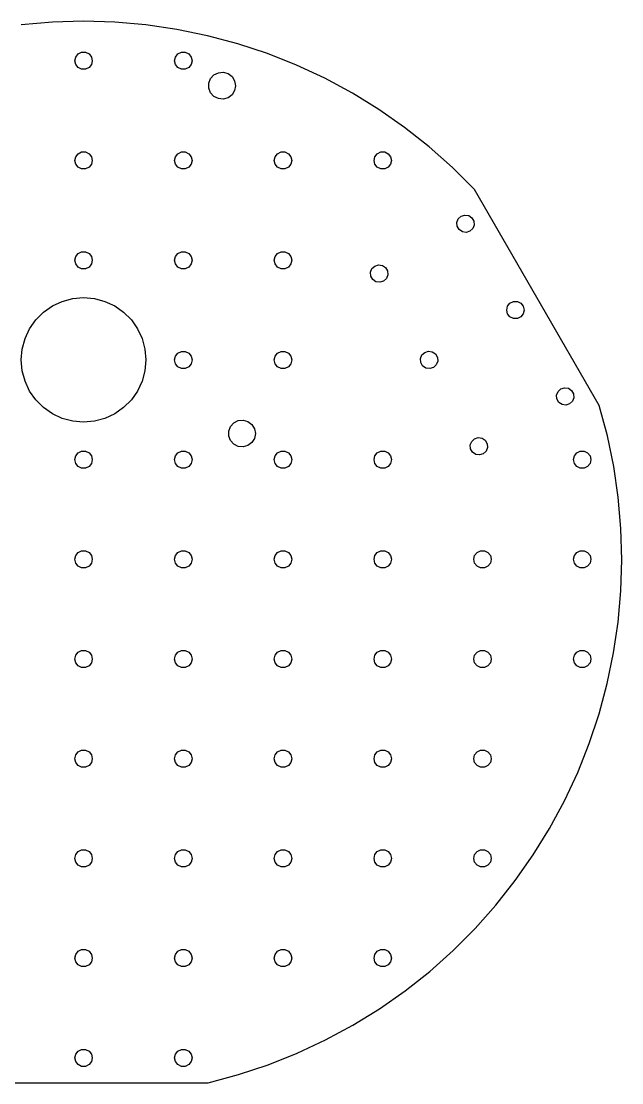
# Model space of a CAD drawing. Header units: metres. Extents: x -108 to 108, y -105 to 108.
# Drawn here: x -12.5 to 107.9, y -105 to 107.9 of the extents above; entities that cross this region are included whole.
import ezdxf

# ---------------------------------------------------------------- set-up
doc = ezdxf.new("R2010")
doc.units = ezdxf.units.M

msp = doc.modelspace()

# ---------------------------------------------------------------- linework, layer by layer
for p, q in [((-6.26792, 107.753), (-12.5147, 107.207)), ((0, 107.935), (-6.26792, 107.753)), ((6.26792, 107.753), (0, 107.935)), ((12.5147, 107.207), (6.26792, 107.753)), ((18.7192, 106.3), (12.5147, 107.207)), ((24.8606, 105.033), (18.7192, 106.3)), ((30.918, 103.412), (24.8606, 105.033)), ((36.8711, 101.442), (30.918, 103.412)), ((-1.75, 100), (-1.5767, 100.759)), ((-1.5767, 100.759), (-1.09111, 101.368)), ((-1.09111, 101.368), (-0.389411, 101.706)), ((-0.389411, 101.706), (0.389411, 101.706)), ((0.389411, 101.706), (1.09111, 101.368)), ((1.09111, 101.368), (1.5767, 100.759)), ((1.5767, 100.759), (1.75, 100)), ((18.25, 100), (18.4233, 100.759)), ((18.4233, 100.759), (18.9089, 101.368)), ((18.9089, 101.368), (19.6106, 101.706)), ((19.6106, 101.706), (20.3894, 101.706)), ((20.3894, 101.706), (21.0911, 101.368)), ((21.0911, 101.368), (21.5767, 100.759)), ((21.5767, 100.759), (21.75, 100)), ((42.6998, 99.1299), (36.8711, 101.442)), ((-1.5767, 99.2407), (-1.75, 100)), ((-1.09111, 98.6318), (-1.5767, 99.2407)), ((-0.389411, 98.2939), (-1.09111, 98.6318)), ((0.389411, 98.2939), (-0.389411, 98.2939)), ((1.09111, 98.6318), (0.389411, 98.2939)), ((1.5767, 99.2407), (1.09111, 98.6318)), ((1.75, 100), (1.5767, 99.2407)), ((18.4233, 99.2407), (18.25, 100)), ((18.9089, 98.6318), (18.4233, 99.2407)), ((19.6106, 98.2939), (18.9089, 98.6318)), ((20.3894, 98.2939), (19.6106, 98.2939)), ((21.0911, 98.6318), (20.3894, 98.2939)), ((21.5767, 99.2407), (21.0911, 98.6318)), ((21.75, 100), (21.5767, 99.2407)), ((48.3843, 96.483), (42.6998, 99.1299)), ((25.122, 95.4961), (25.4804, 96.4214)), ((25.4804, 96.4214), (26.1489, 97.1546)), ((26.1489, 97.1546), (27.0371, 97.5969)), ((27.0371, 97.5969), (28.0251, 97.6885)), ((28.0251, 97.6885), (28.9795, 97.4169)), ((28.9795, 97.4169), (29.7713, 96.819)), ((29.7713, 96.819), (30.2937, 95.9753)), ((30.2937, 95.9753), (30.476, 95)), ((53.9055, 93.5104), (48.3843, 96.483)), ((25.122, 94.5039), (25.122, 95.4961)), ((25.4804, 93.5786), (25.122, 94.5039)), ((30.2937, 94.0247), (29.7713, 93.181)), ((30.476, 95), (30.2937, 94.0247)), ((26.1489, 92.8454), (25.4804, 93.5786)), ((27.0371, 92.4031), (26.1489, 92.8454)), ((28.0251, 92.3115), (27.0371, 92.4031)), ((28.9795, 92.5831), (28.0251, 92.3115)), ((29.7713, 93.181), (28.9795, 92.5831)), ((59.2448, 90.2222), (53.9055, 93.5104)), ((64.3841, 86.6296), (59.2448, 90.2222)), ((69.3062, 82.7445), (64.3841, 86.6296)), ((-1.5767, 80.7593), (-1.09111, 81.3682)), ((-1.09111, 81.3682), (-0.389411, 81.7061)), ((-0.389411, 81.7061), (0.389411, 81.7061)), ((0.389411, 81.7061), (1.09111, 81.3682)), ((1.09111, 81.3682), (1.5767, 80.7593)), ((18.4233, 80.7593), (18.9089, 81.3682)), ((18.9089, 81.3682), (19.6106, 81.7061)), ((19.6106, 81.7061), (20.3894, 81.7061)), ((20.3894, 81.7061), (21.0911, 81.3682)), ((21.0911, 81.3682), (21.5767, 80.7593)), ((38.4233, 80.7593), (38.9089, 81.3682)), ((38.9089, 81.3682), (39.6106, 81.7061)), ((39.6106, 81.7061), (40.3894, 81.7061)), ((40.3894, 81.7061), (41.0911, 81.3682)), ((41.0911, 81.3682), (41.5767, 80.7593)), ((58.4233, 80.7593), (58.9089, 81.3682)), ((58.9089, 81.3682), (59.6106, 81.7061)), ((59.6106, 81.7061), (60.3894, 81.7061)), ((60.3894, 81.7061), (61.0911, 81.3682)), ((61.0911, 81.3682), (61.5767, 80.7593)), ((73.9943, 78.5802), (69.3062, 82.7445)), ((-1.75, 80), (-1.5767, 80.7593)), ((-1.5767, 79.2407), (-1.75, 80)), ((-1.09111, 78.6318), (-1.5767, 79.2407)), ((1.5767, 79.2407), (1.09111, 78.6318)), ((1.5767, 80.7593), (1.75, 80)), ((1.75, 80), (1.5767, 79.2407)), ((18.25, 80), (18.4233, 80.7593)), ((18.4233, 79.2407), (18.25, 80)), ((18.9089, 78.6318), (18.4233, 79.2407)), ((21.5767, 79.2407), (21.0911, 78.6318)), ((21.5767, 80.7593), (21.75, 80)), ((21.75, 80), (21.5767, 79.2407)), ((38.25, 80), (38.4233, 80.7593)), ((38.4233, 79.2407), (38.25, 80)), ((38.9089, 78.6318), (38.4233, 79.2407)), ((41.5767, 79.2407), (41.0911, 78.6318)), ((41.5767, 80.7593), (41.75, 80)), ((41.75, 80), (41.5767, 79.2407)), ((58.25, 80), (58.4233, 80.7593)), ((58.4233, 79.2407), (58.25, 80)), ((58.9089, 78.6318), (58.4233, 79.2407)), ((61.5767, 79.2407), (61.0911, 78.6318)), ((61.5767, 80.7593), (61.75, 80)), ((61.75, 80), (61.5767, 79.2407)), ((-0.389411, 78.2939), (-1.09111, 78.6318)), ((0.389411, 78.2939), (-0.389411, 78.2939)), ((1.09111, 78.6318), (0.389411, 78.2939)), ((19.6106, 78.2939), (18.9089, 78.6318)), ((20.3894, 78.2939), (19.6106, 78.2939)), ((21.0911, 78.6318), (20.3894, 78.2939)), ((39.6106, 78.2939), (38.9089, 78.6318)), ((40.3894, 78.2939), (39.6106, 78.2939)), ((41.0911, 78.6318), (40.3894, 78.2939)), ((59.6106, 78.2939), (58.9089, 78.6318)), ((60.3894, 78.2939), (59.6106, 78.2939)), ((61.0911, 78.6318), (60.3894, 78.2939)), ((78.4327, 74.1506), (73.9943, 78.5802)), ((103.433, 30.8494), (78.4327, 74.1506)), ((74.8721, 67.5813), (75.1566, 68.3063)), ((75.1566, 68.3063), (75.7275, 68.8361)), ((75.7275, 68.8361), (76.4718, 69.0656)), ((76.4718, 69.0656), (77.2419, 68.9495)), ((77.2419, 68.9495), (77.8854, 68.5108)), ((77.8854, 68.5108), (78.2748, 67.8363)), ((74.9303, 66.8047), (74.8721, 67.5813)), ((75.3197, 66.1302), (74.9303, 66.8047)), ((75.9632, 65.6915), (75.3197, 66.1302)), ((78.0485, 66.3347), (77.4775, 65.805)), ((78.333, 67.0597), (78.0485, 66.3347)), ((78.2748, 67.8363), (78.333, 67.0597)), ((76.7333, 65.5754), (75.9632, 65.6915)), ((77.4775, 65.805), (76.7333, 65.5754)), ((-1.75, 60), (-1.5767, 60.7593)), ((-1.5767, 59.2407), (-1.75, 60)), ((-1.5767, 60.7593), (-1.09111, 61.3682)), ((-1.09111, 61.3682), (-0.389411, 61.7061)), ((-0.389411, 61.7061), (0.389411, 61.7061)), ((0.389411, 61.7061), (1.09111, 61.3682)), ((1.09111, 61.3682), (1.5767, 60.7593)), ((1.5767, 60.7593), (1.75, 60)), ((1.75, 60), (1.5767, 59.2407)), ((18.25, 60), (18.4233, 60.7593)), ((18.4233, 59.2407), (18.25, 60)), ((18.4233, 60.7593), (18.9089, 61.3682)), ((18.9089, 61.3682), (19.6106, 61.7061)), ((19.6106, 61.7061), (20.3894, 61.7061)), ((20.3894, 61.7061), (21.0911, 61.3682)), ((21.0911, 61.3682), (21.5767, 60.7593)), ((21.5767, 60.7593), (21.75, 60)), ((21.75, 60), (21.5767, 59.2407)), ((38.25, 60), (38.4233, 60.7593)), ((38.4233, 59.2407), (38.25, 60)), ((38.4233, 60.7593), (38.9089, 61.3682)), ((38.9089, 61.3682), (39.6106, 61.7061)), ((39.6106, 61.7061), (40.3894, 61.7061)), ((40.3894, 61.7061), (41.0911, 61.3682)), ((41.0911, 61.3682), (41.5767, 60.7593)), ((41.5767, 60.7593), (41.75, 60)), ((41.75, 60), (41.5767, 59.2407)), ((-1.09111, 58.6318), (-1.5767, 59.2407)), ((-0.389411, 58.2939), (-1.09111, 58.6318)), ((0.389411, 58.2939), (-0.389411, 58.2939)), ((1.09111, 58.6318), (0.389411, 58.2939)), ((1.5767, 59.2407), (1.09111, 58.6318)), ((18.9089, 58.6318), (18.4233, 59.2407)), ((19.6106, 58.2939), (18.9089, 58.6318)), ((20.3894, 58.2939), (19.6106, 58.2939)), ((21.0911, 58.6318), (20.3894, 58.2939)), ((21.5767, 59.2407), (21.0911, 58.6318)), ((38.9089, 58.6318), (38.4233, 59.2407)), ((39.6106, 58.2939), (38.9089, 58.6318)), ((40.3894, 58.2939), (39.6106, 58.2939)), ((41.0911, 58.6318), (40.3894, 58.2939)), ((41.5767, 59.2407), (41.0911, 58.6318)), ((57.5516, 57.5813), (57.8361, 58.3063)), ((57.6098, 56.8047), (57.5516, 57.5813)), ((57.8361, 58.3063), (58.407, 58.8361)), ((58.407, 58.8361), (59.1513, 59.0656)), ((59.1513, 59.0656), (59.9214, 58.9495)), ((59.9214, 58.9495), (60.5649, 58.5108)), ((60.5649, 58.5108), (60.9543, 57.8363)), ((60.9543, 57.8363), (61.0125, 57.0597)), ((57.9992, 56.1302), (57.6098, 56.8047)), ((58.6427, 55.6915), (57.9992, 56.1302)), ((59.4128, 55.5754), (58.6427, 55.6915)), ((60.157, 55.805), (59.4128, 55.5754)), ((60.728, 56.3347), (60.157, 55.805)), ((61.0125, 57.0597), (60.728, 56.3347)), ((-6.25, 50.8253), (-4.27525, 51.7462)), ((-4.27525, 51.7462), (-2.1706, 52.3101)), ((-2.1706, 52.3101), (0, 52.5)), ((0, 52.5), (2.1706, 52.3101)), ((2.1706, 52.3101), (4.27525, 51.7462)), ((4.27525, 51.7462), (6.25, 50.8253)), ((85.0258, 50.7593), (85.5114, 51.3682)), ((85.5114, 51.3682), (86.2131, 51.7061)), ((86.2131, 51.7061), (86.992, 51.7061)), ((86.992, 51.7061), (87.6936, 51.3682)), ((87.6936, 51.3682), (88.1792, 50.7593)), ((-9.57556, 48.0348), (-8.03485, 49.5756)), ((-8.03485, 49.5756), (-6.25, 50.8253)), ((6.25, 50.8253), (8.03485, 49.5756)), ((8.03485, 49.5756), (9.57556, 48.0348)), ((84.8525, 50), (85.0258, 50.7593)), ((85.0258, 49.2407), (84.8525, 50)), ((85.5114, 48.6318), (85.0258, 49.2407)), ((88.1792, 49.2407), (87.6936, 48.6318)), ((88.1792, 50.7593), (88.3525, 50)), ((88.3525, 50), (88.1792, 49.2407)), ((-10.8253, 46.25), (-9.57556, 48.0348)), ((9.57556, 48.0348), (10.8253, 46.25)), ((86.2131, 48.2939), (85.5114, 48.6318)), ((86.992, 48.2939), (86.2131, 48.2939)), ((87.6936, 48.6318), (86.992, 48.2939)), ((-11.7462, 44.2753), (-10.8253, 46.25)), ((10.8253, 46.25), (11.7462, 44.2753)), ((-12.3101, 42.1706), (-11.7462, 44.2753)), ((11.7462, 44.2753), (12.3101, 42.1706)), ((-12.5, 40), (-12.3101, 42.1706)), ((12.3101, 42.1706), (12.5, 40)), ((18.25, 40), (18.4233, 40.7593)), ((18.4233, 40.7593), (18.9089, 41.3682)), ((18.9089, 41.3682), (19.6106, 41.7061)), ((19.6106, 41.7061), (20.3894, 41.7061)), ((20.3894, 41.7061), (21.0911, 41.3682)), ((21.0911, 41.3682), (21.5767, 40.7593)), ((21.5767, 40.7593), (21.75, 40)), ((38.25, 40), (38.4233, 40.7593)), ((38.4233, 40.7593), (38.9089, 41.3682)), ((38.9089, 41.3682), (39.6106, 41.7061)), ((39.6106, 41.7061), (40.3894, 41.7061)), ((40.3894, 41.7061), (41.0911, 41.3682)), ((41.0911, 41.3682), (41.5767, 40.7593)), ((41.5767, 40.7593), (41.75, 40)), ((67.5516, 40.2608), (67.8361, 40.9858)), ((67.8361, 40.9858), (68.407, 41.5155)), ((68.407, 41.5155), (69.1513, 41.7451)), ((69.1513, 41.7451), (69.9214, 41.629)), ((69.9214, 41.629), (70.5649, 41.1903)), ((70.5649, 41.1903), (70.9543, 40.5158)), ((70.9543, 40.5158), (71.0125, 39.7392)), ((-12.3101, 37.8294), (-12.5, 40)), ((12.5, 40), (12.3101, 37.8294)), ((18.4233, 39.2407), (18.25, 40)), ((18.9089, 38.6318), (18.4233, 39.2407)), ((19.6106, 38.2939), (18.9089, 38.6318)), ((21.0911, 38.6318), (20.3894, 38.2939)), ((21.5767, 39.2407), (21.0911, 38.6318)), ((21.75, 40), (21.5767, 39.2407)), ((38.4233, 39.2407), (38.25, 40)), ((38.9089, 38.6318), (38.4233, 39.2407)), ((39.6106, 38.2939), (38.9089, 38.6318)), ((41.0911, 38.6318), (40.3894, 38.2939)), ((41.5767, 39.2407), (41.0911, 38.6318)), ((41.75, 40), (41.5767, 39.2407)), ((67.6098, 39.4842), (67.5516, 40.2608)), ((67.9992, 38.8097), (67.6098, 39.4842)), ((68.6427, 38.371), (67.9992, 38.8097)), ((69.4128, 38.2549), (68.6427, 38.371)), ((70.157, 38.4845), (69.4128, 38.2549)), ((70.728, 39.0142), (70.157, 38.4845)), ((71.0125, 39.7392), (70.728, 39.0142)), ((-11.7462, 35.7247), (-12.3101, 37.8294)), ((12.3101, 37.8294), (11.7462, 35.7247)), ((20.3894, 38.2939), (19.6106, 38.2939)), ((40.3894, 38.2939), (39.6106, 38.2939)), ((-10.8253, 33.75), (-11.7462, 35.7247)), ((11.7462, 35.7247), (10.8253, 33.75)), ((95.1566, 33.6653), (95.7275, 34.195)), ((95.7275, 34.195), (96.4718, 34.4246)), ((96.4718, 34.4246), (97.2419, 34.3085)), ((97.2419, 34.3085), (97.8854, 33.8698)), ((-9.57556, 31.9652), (-10.8253, 33.75)), ((-8.03485, 30.4244), (-9.57556, 31.9652)), ((9.57556, 31.9652), (8.03485, 30.4244)), ((10.8253, 33.75), (9.57556, 31.9652)), ((94.8721, 32.9403), (95.1566, 33.6653)), ((94.9303, 32.1637), (94.8721, 32.9403)), ((95.3197, 31.4892), (94.9303, 32.1637)), ((97.8854, 33.8698), (98.2748, 33.1953)), ((98.333, 32.4187), (98.0485, 31.6937)), ((98.2748, 33.1953), (98.333, 32.4187)), ((-6.25, 29.1747), (-8.03485, 30.4244)), ((8.03485, 30.4244), (6.25, 29.1747)), ((95.9632, 31.0505), (95.3197, 31.4892)), ((96.7333, 30.9344), (95.9632, 31.0505)), ((97.4775, 31.1639), (96.7333, 30.9344)), ((98.0485, 31.6937), (97.4775, 31.1639)), ((105.05, 24.7908), (103.433, 30.8494)), ((-4.27525, 28.2538), (-6.25, 29.1747)), ((-2.1706, 27.6899), (-4.27525, 28.2538)), ((0, 27.5), (-2.1706, 27.6899)), ((2.1706, 27.6899), (0, 27.5)), ((4.27525, 28.2538), (2.1706, 27.6899)), ((6.25, 29.1747), (4.27525, 28.2538)), ((30.1229, 27.3796), (31.0111, 27.8219)), ((31.0111, 27.8219), (31.9991, 27.9135)), ((31.9991, 27.9135), (32.9535, 27.6419)), ((29.096, 25.7211), (29.4544, 26.6464)), ((29.096, 24.7289), (29.096, 25.7211)), ((29.4544, 26.6464), (30.1229, 27.3796)), ((32.9535, 27.6419), (33.7453, 27.044)), ((33.7453, 27.044), (34.2677, 26.2004)), ((34.2677, 26.2004), (34.45, 25.225)), ((29.4544, 23.8036), (29.096, 24.7289)), ((30.1229, 23.0704), (29.4544, 23.8036)), ((34.2677, 24.2496), (33.7453, 23.406)), ((34.45, 25.225), (34.2677, 24.2496)), ((77.5516, 22.9403), (77.8361, 23.6653)), ((77.8361, 23.6653), (78.407, 24.195)), ((78.407, 24.195), (79.1513, 24.4246)), ((79.1513, 24.4246), (79.9214, 24.3085)), ((79.9214, 24.3085), (80.5649, 23.8698)), ((80.5649, 23.8698), (80.9543, 23.1953)), ((106.312, 18.6487), (105.05, 24.7908)), ((-1.5767, 20.7593), (-1.09111, 21.3682)), ((-1.09111, 21.3682), (-0.389411, 21.7061)), ((-0.389411, 21.7061), (0.389411, 21.7061)), ((0.389411, 21.7061), (1.09111, 21.3682)), ((1.09111, 21.3682), (1.5767, 20.7593)), ((18.4233, 20.7593), (18.9089, 21.3682)), ((18.9089, 21.3682), (19.6106, 21.7061)), ((19.6106, 21.7061), (20.3894, 21.7061)), ((20.3894, 21.7061), (21.0911, 21.3682)), ((21.0911, 21.3682), (21.5767, 20.7593)), ((31.0111, 22.6281), (30.1229, 23.0704)), ((31.9991, 22.5365), (31.0111, 22.6281)), ((32.9535, 22.8081), (31.9991, 22.5365)), ((33.7453, 23.406), (32.9535, 22.8081)), ((38.4233, 20.7593), (38.9089, 21.3682)), ((38.9089, 21.3682), (39.6106, 21.7061)), ((39.6106, 21.7061), (40.3894, 21.7061)), ((40.3894, 21.7061), (41.0911, 21.3682)), ((41.0911, 21.3682), (41.5767, 20.7593)), ((58.4233, 20.7593), (58.9089, 21.3682)), ((58.9089, 21.3682), (59.6106, 21.7061)), ((59.6106, 21.7061), (60.3894, 21.7061)), ((60.3894, 21.7061), (61.0911, 21.3682)), ((61.0911, 21.3682), (61.5767, 20.7593)), ((77.6098, 22.1637), (77.5516, 22.9403)), ((77.9992, 21.4892), (77.6098, 22.1637)), ((78.6427, 21.0505), (77.9992, 21.4892)), ((80.728, 21.6937), (80.157, 21.1639)), ((81.0125, 22.4187), (80.728, 21.6937)), ((80.9543, 23.1953), (81.0125, 22.4187)), ((98.4233, 20.7593), (98.9089, 21.3682)), ((98.9089, 21.3682), (99.6106, 21.7061)), ((99.6106, 21.7061), (100.389, 21.7061)), ((100.389, 21.7061), (101.091, 21.3682)), ((101.091, 21.3682), (101.577, 20.7593)), ((-1.75, 20), (-1.5767, 20.7593)), ((-1.5767, 19.2407), (-1.75, 20)), ((-1.09111, 18.6318), (-1.5767, 19.2407)), ((1.5767, 19.2407), (1.09111, 18.6318)), ((1.5767, 20.7593), (1.75, 20)), ((1.75, 20), (1.5767, 19.2407)), ((18.25, 20), (18.4233, 20.7593)), ((18.4233, 19.2407), (18.25, 20)), ((18.9089, 18.6318), (18.4233, 19.2407)), ((21.5767, 19.2407), (21.0911, 18.6318)), ((21.5767, 20.7593), (21.75, 20)), ((21.75, 20), (21.5767, 19.2407)), ((38.25, 20), (38.4233, 20.7593)), ((38.4233, 19.2407), (38.25, 20)), ((38.9089, 18.6318), (38.4233, 19.2407)), ((41.5767, 19.2407), (41.0911, 18.6318)), ((41.5767, 20.7593), (41.75, 20)), ((41.75, 20), (41.5767, 19.2407)), ((58.25, 20), (58.4233, 20.7593)), ((58.4233, 19.2407), (58.25, 20)), ((58.9089, 18.6318), (58.4233, 19.2407)), ((61.5767, 19.2407), (61.0911, 18.6318)), ((61.5767, 20.7593), (61.75, 20)), ((61.75, 20), (61.5767, 19.2407)), ((79.4128, 20.9344), (78.6427, 21.0505)), ((80.157, 21.1639), (79.4128, 20.9344)), ((98.25, 20), (98.4233, 20.7593)), ((98.4233, 19.2407), (98.25, 20)), ((98.9089, 18.6318), (98.4233, 19.2407)), ((101.577, 19.2407), (101.091, 18.6318)), ((101.577, 20.7593), (101.75, 20)), ((101.75, 20), (101.577, 19.2407)), ((-0.389411, 18.2939), (-1.09111, 18.6318)), ((0.389411, 18.2939), (-0.389411, 18.2939)), ((1.09111, 18.6318), (0.389411, 18.2939)), ((19.6106, 18.2939), (18.9089, 18.6318)), ((20.3894, 18.2939), (19.6106, 18.2939)), ((21.0911, 18.6318), (20.3894, 18.2939)), ((39.6106, 18.2939), (38.9089, 18.6318)), ((40.3894, 18.2939), (39.6106, 18.2939)), ((41.0911, 18.6318), (40.3894, 18.2939)), ((59.6106, 18.2939), (58.9089, 18.6318)), ((60.3894, 18.2939), (59.6106, 18.2939)), ((61.0911, 18.6318), (60.3894, 18.2939)), ((99.6106, 18.2939), (98.9089, 18.6318)), ((100.389, 18.2939), (99.6106, 18.2939)), ((101.091, 18.6318), (100.389, 18.2939)), ((107.215, 12.4435), (106.312, 18.6487)), ((107.757, 6.19639), (107.215, 12.4435)), ((107.935, -0.07165), (107.757, 6.19639)), ((-1.75, 0), (-1.5767, 0.759296)), ((-1.5767, -0.759296), (-1.75, 0)), ((-1.5767, 0.759296), (-1.09111, 1.36821)), ((-1.09111, 1.36821), (-0.389411, 1.70612)), ((-0.389411, 1.70612), (0.389411, 1.70612)), ((0.389411, 1.70612), (1.09111, 1.36821)), ((1.09111, 1.36821), (1.5767, 0.759296)), ((1.5767, 0.759296), (1.75, 0)), ((1.75, 0), (1.5767, -0.759296)), ((18.25, 0), (18.4233, 0.759296)), ((18.4233, -0.759296), (18.25, 0)), ((18.4233, 0.759296), (18.9089, 1.36821)), ((18.9089, 1.36821), (19.6106, 1.70612)), ((19.6106, 1.70612), (20.3894, 1.70612)), ((20.3894, 1.70612), (21.0911, 1.36821)), ((21.0911, 1.36821), (21.5767, 0.759296)), ((21.5767, 0.759296), (21.75, 0)), ((21.75, 0), (21.5767, -0.759296)), ((38.25, 0), (38.4233, 0.759296)), ((38.4233, -0.759296), (38.25, 0)), ((38.4233, 0.759296), (38.9089, 1.36821)), ((38.9089, 1.36821), (39.6106, 1.70612)), ((39.6106, 1.70612), (40.3894, 1.70612)), ((40.3894, 1.70612), (41.0911, 1.36821)), ((41.0911, 1.36821), (41.5767, 0.759296)), ((41.5767, 0.759296), (41.75, 0)), ((41.75, 0), (41.5767, -0.759296)), ((58.25, 0), (58.4233, 0.759296)), ((58.4233, -0.759296), (58.25, 0)), ((58.4233, 0.759296), (58.9089, 1.36821)), ((58.9089, 1.36821), (59.6106, 1.70612)), ((59.6106, 1.70612), (60.3894, 1.70612)), ((60.3894, 1.70612), (61.0911, 1.36821)), ((61.0911, 1.36821), (61.5767, 0.759296)), ((61.5767, 0.759296), (61.75, 0)), ((61.75, 0), (61.5767, -0.759296)), ((78.25, 0), (78.4233, 0.759296)), ((78.4233, -0.759296), (78.25, 0)), ((78.4233, 0.759296), (78.9089, 1.36821)), ((78.9089, 1.36821), (79.6106, 1.70612)), ((79.6106, 1.70612), (80.3894, 1.70612)), ((80.3894, 1.70612), (81.0911, 1.36821)), ((81.0911, 1.36821), (81.5767, 0.759296)), ((81.5767, 0.759296), (81.75, 0)), ((81.75, 0), (81.5767, -0.759296)), ((98.25, 0), (98.4233, 0.759296)), ((98.4233, -0.759296), (98.25, 0)), ((98.4233, 0.759296), (98.9089, 1.36821)), ((98.9089, 1.36821), (99.6106, 1.70612)), ((99.6106, 1.70612), (100.389, 1.70612)), ((100.389, 1.70612), (101.091, 1.36821)), ((101.091, 1.36821), (101.577, 0.759296)), ((101.577, 0.759296), (101.75, 0)), ((101.75, 0), (101.577, -0.759296)), ((-1.09111, -1.36821), (-1.5767, -0.759296)), ((-0.389411, -1.70612), (-1.09111, -1.36821)), ((0.389411, -1.70612), (-0.389411, -1.70612)), ((1.09111, -1.36821), (0.389411, -1.70612)), ((1.5767, -0.759296), (1.09111, -1.36821)), ((18.9089, -1.36821), (18.4233, -0.759296)), ((19.6106, -1.70612), (18.9089, -1.36821)), ((20.3894, -1.70612), (19.6106, -1.70612)), ((21.0911, -1.36821), (20.3894, -1.70612)), ((21.5767, -0.759296), (21.0911, -1.36821)), ((38.9089, -1.36821), (38.4233, -0.759296)), ((39.6106, -1.70612), (38.9089, -1.36821)), ((40.3894, -1.70612), (39.6106, -1.70612)), ((41.0911, -1.36821), (40.3894, -1.70612)), ((41.5767, -0.759296), (41.0911, -1.36821)), ((58.9089, -1.36821), (58.4233, -0.759296)), ((59.6106, -1.70612), (58.9089, -1.36821)), ((60.3894, -1.70612), (59.6106, -1.70612)), ((61.0911, -1.36821), (60.3894, -1.70612)), ((61.5767, -0.759296), (61.0911, -1.36821)), ((78.9089, -1.36821), (78.4233, -0.759296)), ((79.6106, -1.70612), (78.9089, -1.36821)), ((80.3894, -1.70612), (79.6106, -1.70612)), ((81.0911, -1.36821), (80.3894, -1.70612)), ((81.5767, -0.759296), (81.0911, -1.36821)), ((98.9089, -1.36821), (98.4233, -0.759296)), ((99.6106, -1.70612), (98.9089, -1.36821)), ((100.389, -1.70612), (99.6106, -1.70612)), ((101.091, -1.36821), (100.389, -1.70612)), ((101.577, -0.759296), (101.091, -1.36821)), ((107.749, -6.33945), (107.935, -0.07165)), ((107.199, -12.5859), (107.749, -6.33945)), ((106.287, -18.7898), (107.199, -12.5859)), ((-1.5767, -19.2407), (-1.09111, -18.6318)), ((-1.09111, -18.6318), (-0.389411, -18.2939)), ((-0.389411, -18.2939), (0.389411, -18.2939)), ((0.389411, -18.2939), (1.09111, -18.6318)), ((1.09111, -18.6318), (1.5767, -19.2407)), ((18.4233, -19.2407), (18.9089, -18.6318)), ((18.9089, -18.6318), (19.6106, -18.2939)), ((19.6106, -18.2939), (20.3894, -18.2939)), ((20.3894, -18.2939), (21.0911, -18.6318)), ((21.0911, -18.6318), (21.5767, -19.2407)), ((38.4233, -19.2407), (38.9089, -18.6318)), ((38.9089, -18.6318), (39.6106, -18.2939)), ((39.6106, -18.2939), (40.3894, -18.2939)), ((40.3894, -18.2939), (41.0911, -18.6318)), ((41.0911, -18.6318), (41.5767, -19.2407)), ((58.4233, -19.2407), (58.9089, -18.6318)), ((58.9089, -18.6318), (59.6106, -18.2939)), ((59.6106, -18.2939), (60.3894, -18.2939)), ((60.3894, -18.2939), (61.0911, -18.6318)), ((61.0911, -18.6318), (61.5767, -19.2407)), ((78.4233, -19.2407), (78.9089, -18.6318)), ((78.9089, -18.6318), (79.6106, -18.2939)), ((79.6106, -18.2939), (80.3894, -18.2939)), ((80.3894, -18.2939), (81.0911, -18.6318)), ((81.0911, -18.6318), (81.5767, -19.2407)), ((98.4233, -19.2407), (98.9089, -18.6318)), ((98.9089, -18.6318), (99.6106, -18.2939)), ((99.6106, -18.2939), (100.389, -18.2939)), ((100.389, -18.2939), (101.091, -18.6318)), ((101.091, -18.6318), (101.577, -19.2407)), ((105.017, -24.9303), (106.287, -18.7898)), ((-1.75, -20), (-1.5767, -19.2407)), ((-1.5767, -20.7593), (-1.75, -20)), ((-1.09111, -21.3682), (-1.5767, -20.7593)), ((1.5767, -20.7593), (1.09111, -21.3682)), ((1.5767, -19.2407), (1.75, -20)), ((1.75, -20), (1.5767, -20.7593)), ((18.25, -20), (18.4233, -19.2407)), ((18.4233, -20.7593), (18.25, -20)), ((18.9089, -21.3682), (18.4233, -20.7593)), ((21.5767, -20.7593), (21.0911, -21.3682)), ((21.5767, -19.2407), (21.75, -20)), ((21.75, -20), (21.5767, -20.7593)), ((38.25, -20), (38.4233, -19.2407)), ((38.4233, -20.7593), (38.25, -20)), ((38.9089, -21.3682), (38.4233, -20.7593)), ((41.5767, -20.7593), (41.0911, -21.3682)), ((41.5767, -19.2407), (41.75, -20)), ((41.75, -20), (41.5767, -20.7593)), ((58.25, -20), (58.4233, -19.2407)), ((58.4233, -20.7593), (58.25, -20)), ((58.9089, -21.3682), (58.4233, -20.7593)), ((61.5767, -20.7593), (61.0911, -21.3682)), ((61.5767, -19.2407), (61.75, -20)), ((61.75, -20), (61.5767, -20.7593)), ((78.25, -20), (78.4233, -19.2407)), ((78.4233, -20.7593), (78.25, -20)), ((78.9089, -21.3682), (78.4233, -20.7593)), ((81.5767, -20.7593), (81.0911, -21.3682)), ((81.5767, -19.2407), (81.75, -20)), ((81.75, -20), (81.5767, -20.7593)), ((98.25, -20), (98.4233, -19.2407)), ((98.4233, -20.7593), (98.25, -20)), ((98.9089, -21.3682), (98.4233, -20.7593)), ((101.577, -20.7593), (101.091, -21.3682)), ((101.577, -19.2407), (101.75, -20)), ((101.75, -20), (101.577, -20.7593)), ((-0.389411, -21.7061), (-1.09111, -21.3682)), ((0.389411, -21.7061), (-0.389411, -21.7061)), ((1.09111, -21.3682), (0.389411, -21.7061)), ((19.6106, -21.7061), (18.9089, -21.3682)), ((20.3894, -21.7061), (19.6106, -21.7061)), ((21.0911, -21.3682), (20.3894, -21.7061)), ((39.6106, -21.7061), (38.9089, -21.3682)), ((40.3894, -21.7061), (39.6106, -21.7061)), ((41.0911, -21.3682), (40.3894, -21.7061)), ((59.6106, -21.7061), (58.9089, -21.3682)), ((60.3894, -21.7061), (59.6106, -21.7061)), ((61.0911, -21.3682), (60.3894, -21.7061)), ((79.6106, -21.7061), (78.9089, -21.3682)), ((80.3894, -21.7061), (79.6106, -21.7061)), ((81.0911, -21.3682), (80.3894, -21.7061)), ((99.6106, -21.7061), (98.9089, -21.3682)), ((100.389, -21.7061), (99.6106, -21.7061)), ((101.091, -21.3682), (100.389, -21.7061)), ((103.392, -30.9867), (105.017, -24.9303)), ((101.418, -36.9384), (103.392, -30.9867)), ((-1.09111, -38.6318), (-0.389411, -38.2939)), ((-0.389411, -38.2939), (0.389411, -38.2939)), ((0.389411, -38.2939), (1.09111, -38.6318)), ((18.9089, -38.6318), (19.6106, -38.2939)), ((19.6106, -38.2939), (20.3894, -38.2939)), ((20.3894, -38.2939), (21.0911, -38.6318)), ((38.9089, -38.6318), (39.6106, -38.2939)), ((39.6106, -38.2939), (40.3894, -38.2939)), ((40.3894, -38.2939), (41.0911, -38.6318)), ((58.9089, -38.6318), (59.6106, -38.2939)), ((59.6106, -38.2939), (60.3894, -38.2939)), ((60.3894, -38.2939), (61.0911, -38.6318)), ((78.9089, -38.6318), (79.6106, -38.2939)), ((79.6106, -38.2939), (80.3894, -38.2939)), ((80.3894, -38.2939), (81.0911, -38.6318)), ((99.1015, -42.7656), (101.418, -36.9384)), ((-1.75, -40), (-1.5767, -39.2407)), ((-1.5767, -40.7593), (-1.75, -40)), ((-1.5767, -39.2407), (-1.09111, -38.6318)), ((1.09111, -38.6318), (1.5767, -39.2407)), ((1.5767, -39.2407), (1.75, -40)), ((1.75, -40), (1.5767, -40.7593)), ((18.25, -40), (18.4233, -39.2407)), ((18.4233, -40.7593), (18.25, -40)), ((18.4233, -39.2407), (18.9089, -38.6318)), ((21.0911, -38.6318), (21.5767, -39.2407)), ((21.5767, -39.2407), (21.75, -40)), ((21.75, -40), (21.5767, -40.7593)), ((38.25, -40), (38.4233, -39.2407)), ((38.4233, -40.7593), (38.25, -40)), ((38.4233, -39.2407), (38.9089, -38.6318)), ((41.0911, -38.6318), (41.5767, -39.2407)), ((41.5767, -39.2407), (41.75, -40)), ((41.75, -40), (41.5767, -40.7593)), ((58.25, -40), (58.4233, -39.2407)), ((58.4233, -40.7593), (58.25, -40)), ((58.4233, -39.2407), (58.9089, -38.6318)), ((61.0911, -38.6318), (61.5767, -39.2407)), ((61.5767, -39.2407), (61.75, -40)), ((61.75, -40), (61.5767, -40.7593)), ((78.25, -40), (78.4233, -39.2407)), ((78.4233, -40.7593), (78.25, -40)), ((78.4233, -39.2407), (78.9089, -38.6318)), ((81.0911, -38.6318), (81.5767, -39.2407)), ((81.5767, -39.2407), (81.75, -40)), ((81.75, -40), (81.5767, -40.7593)), ((-1.09111, -41.3682), (-1.5767, -40.7593)), ((-0.389411, -41.7061), (-1.09111, -41.3682)), ((0.389411, -41.7061), (-0.389411, -41.7061)), ((1.09111, -41.3682), (0.389411, -41.7061)), ((1.5767, -40.7593), (1.09111, -41.3682)), ((18.9089, -41.3682), (18.4233, -40.7593)), ((19.6106, -41.7061), (18.9089, -41.3682)), ((20.3894, -41.7061), (19.6106, -41.7061)), ((21.0911, -41.3682), (20.3894, -41.7061)), ((21.5767, -40.7593), (21.0911, -41.3682)), ((38.9089, -41.3682), (38.4233, -40.7593)), ((39.6106, -41.7061), (38.9089, -41.3682)), ((40.3894, -41.7061), (39.6106, -41.7061)), ((41.0911, -41.3682), (40.3894, -41.7061)), ((41.5767, -40.7593), (41.0911, -41.3682)), ((58.9089, -41.3682), (58.4233, -40.7593)), ((59.6106, -41.7061), (58.9089, -41.3682)), ((60.3894, -41.7061), (59.6106, -41.7061)), ((61.0911, -41.3682), (60.3894, -41.7061)), ((61.5767, -40.7593), (61.0911, -41.3682)), ((78.9089, -41.3682), (78.4233, -40.7593)), ((79.6106, -41.7061), (78.9089, -41.3682)), ((80.3894, -41.7061), (79.6106, -41.7061)), ((81.0911, -41.3682), (80.3894, -41.7061)), ((81.5767, -40.7593), (81.0911, -41.3682)), ((96.4508, -48.4483), (99.1015, -42.7656)), ((93.4746, -53.9676), (96.4508, -48.4483)), ((90.1829, -59.3047), (93.4746, -53.9676)), ((-1.75, -60), (-1.5767, -59.2407)), ((-1.5767, -59.2407), (-1.09111, -58.6318)), ((-1.09111, -58.6318), (-0.389411, -58.2939)), ((-0.389411, -58.2939), (0.389411, -58.2939)), ((0.389411, -58.2939), (1.09111, -58.6318)), ((1.09111, -58.6318), (1.5767, -59.2407)), ((1.5767, -59.2407), (1.75, -60)), ((18.25, -60), (18.4233, -59.2407)), ((18.4233, -59.2407), (18.9089, -58.6318)), ((18.9089, -58.6318), (19.6106, -58.2939)), ((19.6106, -58.2939), (20.3894, -58.2939)), ((20.3894, -58.2939), (21.0911, -58.6318)), ((21.0911, -58.6318), (21.5767, -59.2407)), ((21.5767, -59.2407), (21.75, -60)), ((38.25, -60), (38.4233, -59.2407)), ((38.4233, -59.2407), (38.9089, -58.6318)), ((38.9089, -58.6318), (39.6106, -58.2939)), ((39.6106, -58.2939), (40.3894, -58.2939)), ((40.3894, -58.2939), (41.0911, -58.6318)), ((41.0911, -58.6318), (41.5767, -59.2407)), ((41.5767, -59.2407), (41.75, -60)), ((58.25, -60), (58.4233, -59.2407)), ((58.4233, -59.2407), (58.9089, -58.6318)), ((58.9089, -58.6318), (59.6106, -58.2939)), ((59.6106, -58.2939), (60.3894, -58.2939)), ((60.3894, -58.2939), (61.0911, -58.6318)), ((61.0911, -58.6318), (61.5767, -59.2407)), ((61.5767, -59.2407), (61.75, -60)), ((78.25, -60), (78.4233, -59.2407)), ((78.4233, -59.2407), (78.9089, -58.6318)), ((78.9089, -58.6318), (79.6106, -58.2939)), ((79.6106, -58.2939), (80.3894, -58.2939)), ((80.3894, -58.2939), (81.0911, -58.6318)), ((81.0911, -58.6318), (81.5767, -59.2407)), ((81.5767, -59.2407), (81.75, -60)), ((86.5868, -64.4416), (90.1829, -59.3047)), ((-1.5767, -60.7593), (-1.75, -60)), ((-1.09111, -61.3682), (-1.5767, -60.7593)), ((-0.389411, -61.7061), (-1.09111, -61.3682)), ((0.389411, -61.7061), (-0.389411, -61.7061)), ((1.09111, -61.3682), (0.389411, -61.7061)), ((1.5767, -60.7593), (1.09111, -61.3682)), ((1.75, -60), (1.5767, -60.7593)), ((18.4233, -60.7593), (18.25, -60)), ((18.9089, -61.3682), (18.4233, -60.7593)), ((19.6106, -61.7061), (18.9089, -61.3682)), ((20.3894, -61.7061), (19.6106, -61.7061)), ((21.0911, -61.3682), (20.3894, -61.7061)), ((21.5767, -60.7593), (21.0911, -61.3682)), ((21.75, -60), (21.5767, -60.7593)), ((38.4233, -60.7593), (38.25, -60)), ((38.9089, -61.3682), (38.4233, -60.7593)), ((39.6106, -61.7061), (38.9089, -61.3682)), ((40.3894, -61.7061), (39.6106, -61.7061)), ((41.0911, -61.3682), (40.3894, -61.7061)), ((41.5767, -60.7593), (41.0911, -61.3682)), ((41.75, -60), (41.5767, -60.7593)), ((58.4233, -60.7593), (58.25, -60)), ((58.9089, -61.3682), (58.4233, -60.7593)), ((59.6106, -61.7061), (58.9089, -61.3682)), ((60.3894, -61.7061), (59.6106, -61.7061)), ((61.0911, -61.3682), (60.3894, -61.7061)), ((61.5767, -60.7593), (61.0911, -61.3682)), ((61.75, -60), (61.5767, -60.7593)), ((78.4233, -60.7593), (78.25, -60)), ((78.9089, -61.3682), (78.4233, -60.7593)), ((79.6106, -61.7061), (78.9089, -61.3682)), ((80.3894, -61.7061), (79.6106, -61.7061)), ((81.0911, -61.3682), (80.3894, -61.7061)), ((81.5767, -60.7593), (81.0911, -61.3682)), ((81.75, -60), (81.5767, -60.7593)), ((82.6985, -69.3611), (86.5868, -64.4416)), ((78.531, -74.0464), (82.6985, -69.3611)), ((74.0986, -78.4819), (78.531, -74.0464)), ((-1.5767, -79.2407), (-1.09111, -78.6318)), ((-1.09111, -78.6318), (-0.389411, -78.2939)), ((-0.389411, -78.2939), (0.389411, -78.2939)), ((0.389411, -78.2939), (1.09111, -78.6318)), ((1.09111, -78.6318), (1.5767, -79.2407)), ((18.4233, -79.2407), (18.9089, -78.6318)), ((18.9089, -78.6318), (19.6106, -78.2939)), ((19.6106, -78.2939), (20.3894, -78.2939)), ((20.3894, -78.2939), (21.0911, -78.6318)), ((21.0911, -78.6318), (21.5767, -79.2407)), ((38.4233, -79.2407), (38.9089, -78.6318)), ((38.9089, -78.6318), (39.6106, -78.2939)), ((39.6106, -78.2939), (40.3894, -78.2939)), ((40.3894, -78.2939), (41.0911, -78.6318)), ((41.0911, -78.6318), (41.5767, -79.2407)), ((58.4233, -79.2407), (58.9089, -78.6318)), ((58.9089, -78.6318), (59.6106, -78.2939)), ((59.6106, -78.2939), (60.3894, -78.2939)), ((60.3894, -78.2939), (61.0911, -78.6318)), ((61.0911, -78.6318), (61.5767, -79.2407)), ((69.416, -82.6524), (74.0986, -78.4819)), ((-1.75, -80), (-1.5767, -79.2407)), ((-1.5767, -80.7593), (-1.75, -80)), ((-1.09111, -81.3682), (-1.5767, -80.7593)), ((1.5767, -80.7593), (1.09111, -81.3682)), ((1.5767, -79.2407), (1.75, -80)), ((1.75, -80), (1.5767, -80.7593)), ((18.25, -80), (18.4233, -79.2407)), ((18.4233, -80.7593), (18.25, -80)), ((18.9089, -81.3682), (18.4233, -80.7593)), ((21.5767, -80.7593), (21.0911, -81.3682)), ((21.5767, -79.2407), (21.75, -80)), ((21.75, -80), (21.5767, -80.7593)), ((38.25, -80), (38.4233, -79.2407)), ((38.4233, -80.7593), (38.25, -80)), ((38.9089, -81.3682), (38.4233, -80.7593)), ((41.5767, -80.7593), (41.0911, -81.3682)), ((41.5767, -79.2407), (41.75, -80)), ((41.75, -80), (41.5767, -80.7593)), ((58.25, -80), (58.4233, -79.2407)), ((58.4233, -80.7593), (58.25, -80)), ((58.9089, -81.3682), (58.4233, -80.7593)), ((61.5767, -80.7593), (61.0911, -81.3682)), ((61.5767, -79.2407), (61.75, -80)), ((61.75, -80), (61.5767, -80.7593)), ((-0.389411, -81.7061), (-1.09111, -81.3682)), ((0.389411, -81.7061), (-0.389411, -81.7061)), ((1.09111, -81.3682), (0.389411, -81.7061)), ((19.6106, -81.7061), (18.9089, -81.3682)), ((20.3894, -81.7061), (19.6106, -81.7061)), ((21.0911, -81.3682), (20.3894, -81.7061)), ((39.6106, -81.7061), (38.9089, -81.3682)), ((40.3894, -81.7061), (39.6106, -81.7061)), ((41.0911, -81.3682), (40.3894, -81.7061)), ((59.6106, -81.7061), (58.9089, -81.3682)), ((60.3894, -81.7061), (59.6106, -81.7061)), ((61.0911, -81.3682), (60.3894, -81.7061)), ((64.4991, -86.544), (69.416, -82.6524)), ((59.3645, -90.1435), (64.4991, -86.544)), ((54.0296, -93.4388), (59.3645, -90.1435)), ((48.5123, -96.4186), (54.0296, -93.4388)), ((42.8313, -99.0731), (48.5123, -96.4186)), ((-1.75, -100), (-1.5767, -99.2407)), ((-1.5767, -100.759), (-1.75, -100)), ((-1.5767, -99.2407), (-1.09111, -98.6318)), ((-1.09111, -98.6318), (-0.389411, -98.2939)), ((-0.389411, -98.2939), (0.389411, -98.2939)), ((0.389411, -98.2939), (1.09111, -98.6318)), ((1.09111, -98.6318), (1.5767, -99.2407)), ((1.5767, -99.2407), (1.75, -100)), ((1.75, -100), (1.5767, -100.759)), ((18.25, -100), (18.4233, -99.2407)), ((18.4233, -100.759), (18.25, -100)), ((18.4233, -99.2407), (18.9089, -98.6318)), ((18.9089, -98.6318), (19.6106, -98.2939)), ((19.6106, -98.2939), (20.3894, -98.2939)), ((20.3894, -98.2939), (21.0911, -98.6318)), ((21.0911, -98.6318), (21.5767, -99.2407)), ((21.5767, -99.2407), (21.75, -100)), ((21.75, -100), (21.5767, -100.759)), ((37.0058, -101.393), (42.8313, -99.0731)), ((-1.09111, -101.368), (-1.5767, -100.759)), ((-0.389411, -101.706), (-1.09111, -101.368)), ((0.389411, -101.706), (-0.389411, -101.706)), ((1.09111, -101.368), (0.389411, -101.706)), ((1.5767, -100.759), (1.09111, -101.368)), ((18.9089, -101.368), (18.4233, -100.759)), ((19.6106, -101.706), (18.9089, -101.368)), ((20.3894, -101.706), (19.6106, -101.706)), ((21.0911, -101.368), (20.3894, -101.706)), ((21.5767, -100.759), (21.0911, -101.368)), ((31.0553, -103.371), (37.0058, -101.393)), ((25, -105), (31.0553, -103.371)), ((-25, -105), (25, -105))]:
    msp.add_line(p, q)

doc.saveas('drawing.dxf')
